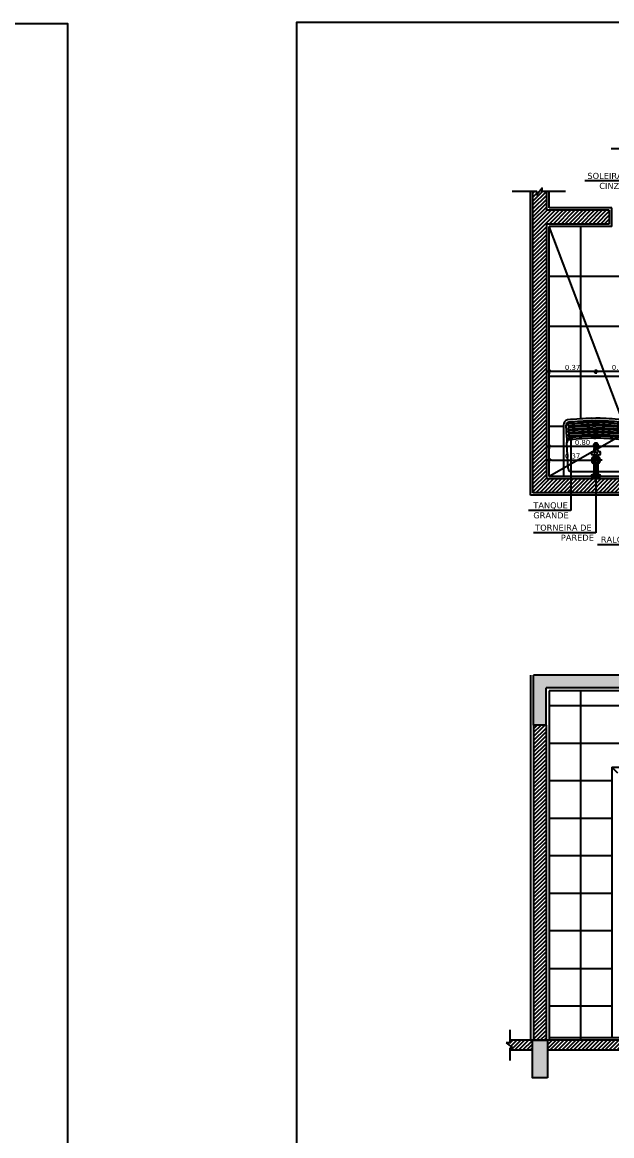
# Model space of a CAD drawing. Extents: x -36 to 357, y 137 to 237.
# Drawn here: x 29.06 to 33.78, y 175.57 to 184.48 of the extents above; entities that cross this region are included whole.
import ezdxf

# ---------------------------------------------------------------- set-up
doc = ezdxf.new("R2010")
doc.units = 0
doc.header["$LTSCALE"] = 0.01
doc.linetypes.add('C5', pattern=[60, 50, -5, 0, -5])
doc.linetypes.add('TRACEJADO_P', pattern=[0.1875, 0.125, -0.0625])
doc.layers.get('0').update_dxf_attribs({"linetype": 'CONTINUOUS'})
doc.layers.get('DEFPOINTS').update_dxf_attribs({"linetype": 'CONTINUOUS'})
for name, color, linetype in [('01', 1, 'CONTINUOUS'), ('02', 1, 'CONTINUOUS'), ('252', 252, 'CONTINUOUS'), ('A-ALV', 6, 'CONTINUOUS'), ('A-PAREDE', 5, 'CONTINUOUS'), ('A-PISOS-IDEN', 9, 'CONTINUOUS'), ('A-SIMBO', 2, 'CONTINUOUS'), ('AR-ALV', 5, 'CONTINUOUS'), ('ARQ-ALV-CORTE', 3, 'CONTINUOUS'), ('ARQ-CTA-1_025', 1, 'CONTINUOUS'), ('ARQ-HTC', 9, 'CONTINUOUS'), ('ARQ-SMB-1_025', 1, 'CONTINUOUS'), ('ARQ-TXT-1_025', 2, 'CONTINUOUS'), ('Layout', 1, 'CONTINUOUS')]:
    doc.layers.add(name, color=color, linetype=linetype)
doc.styles.add('ESC-50-A20', font='arial.ttf', dxfattribs={"height": 0.1})
doc.styles.add('FNDE Texto Cota 0025', font='verdana.ttf', dxfattribs={"height": 0.04})
doc.dimstyles.new('FNDE 1-0025', dxfattribs={"dimscale": 5, "dimtxt": 0.04, "dimasz": 0.0035, "dimexe": 0.15, "dimexo": 0.15, "dimgap": 0.0025, "dimtad": 1, "dimzin": 1, "dimdsep": 46, "dimtxsty": 'FNDE Texto Cota 0025', "dimblk": 'tic', "dimcen": 0.015, "dimdle": 0.15, "dimse1": 1, "dimse2": 1, "dimclrd": 251, "dimclre": 251, "dimclrt": 256, "dimaunit": 1, "dimadec": 3, "dimazin": 0, "dimtfac": 1, "dimtix": 1, "dimtmove": 2, "dimatfit": 3, "dimfxl": 0.15, "dimtvp": 1, "dimtolj": 1, "dimtzin": 0, "dimarcsym": 0})
pattern_1 = [(50, (-0.01881, 0.59935), (0.18218467, -0.01593909), [0.01905, -0.20955]), (355, (-0.01881, 0.59935), (-0.03524342, 0.19105685), [0.01524, -0.16764058]), (100.45144, (-0.00363, 0.59802), (0.14694125, 0.17511775), [0.01619, -0.17809024]), (46.1842, (-0.01881, 0.65015), (0.27107904, -0.04204233), [0.028575, -0.314325]), (96.63556, (0.00378, 0.64664), (0.23740413, 0.24742612), [0.02428502, -0.2671356]), (351.18415, (-0.0188, 0.65015), (0.23740413, 0.24742612), [0.02285997, -0.25145973]), (21, (0.00659, 0.63745), (0.15161439, -0.1022652), [0.01905, -0.20955]), (326, (0.00659, 0.63745), (0.06180203, 0.18418797), [0.01524, -0.16764]), (71.45144, (0.01922, 0.62892), (0.21341642, 0.08192277), [0.01619, -0.17808994]), (37.5, (-0.018814, 0.599346), (0.003088603, 0.08455504), [0, -0.165608, 0, -0.17018, 0, -0.168275]), (7.5, (-0.01881, 0.59935), (0.066819663, 0.100180575), [0, -0.097028, 0, -0.161798, 0, -0.064135]), (327.5, (-0.075456, 0.599346), (0.135590595, -0.005728744), [0, -0.0635, 0, -0.19812, 0, -0.26289]), (317.5, (-0.10086, 0.59935), (0.14812918, 0.02542649), [0, -0.08255, 0, -0.131572, 0, -0.18669])]
pattern_2 = [(45, (-0.018814, 0.599346), (-0.0157154482, 0.0157154482), [])]

# ---------------------------------------------------------------- blocks, each defined once
blk = doc.blocks.new('C05-018P')
for p, q in [((0.0049, -0.2577), (0.0049, 0.2623)), ((0.4167, 0.2623), (0.0049, 0.2623)), ((0.0416, -0.1911), (0.0416, 0.1956)), ((0.0702, 0.2256), (0.276, 0.2345)), ((0.3172, 0.2362), (0.2733, 0.2344)), ((0.2998, 0.2086), (0.2993, 0.214)), ((0.3172, 0.2363), (0.4153, 0.2406)), ((0.3123, 0.0181), (0.3123, 0.0023)), ((0.3123, -0.0135), (0.3123, 0.0023)), ((0.3288, 0.0199), (0.3288, 0.0023)), ((0.3288, -0.0153), (0.3288, 0.0023)), ((0.3401, 0.0211), (0.3401, 0.0023)), ((0.3401, -0.0166), (0.3401, 0.0023)), ((0.3565, 0.0229), (0.3565, 0.0023)), ((0.3565, -0.0184), (0.3565, 0.0023)), ((0.3664, 0.024), (0.3664, 0.0023)), ((0.3664, -0.0195), (0.3664, 0.0023)), ((0.3828, 0.0259), (0.3828, 0.0023)), ((0.3828, -0.0213), (0.3828, 0.0023)), ((0.3928, 0.027), (0.3928, 0.0023)), ((0.3928, -0.0224), (0.3928, 0.0023)), ((0.4094, 0.0288), (0.4094, 0.0023)), ((0.4094, -0.0243), (0.4094, 0.0023)), ((0.4198, 0.03), (0.4198, 0.0023)), ((0.4198, -0.0254), (0.4198, 0.0023)), ((0.4363, 0.0318), (0.4363, 0.0023)), ((0.4363, -0.0272), (0.4363, 0.0023)), ((0.4511, 0.0334), (0.4511, 0.0021)), ((0.4511, -0.0289), (0.4511, 0.0024)), ((0.4712, 0.0356), (0.4712, 0.0021)), ((0.4712, -0.0311), (0.4712, 0.0024)), ((0.4167, -0.2577), (0.0049, -0.2577)), ((0.0702, -0.221), (0.276, -0.23)), ((0.3172, -0.2317), (0.2733, -0.2298)), ((0.2998, -0.2041), (0.2993, -0.2095)), ((0.3172, -0.2318), (0.4153, -0.236))]:
    blk.add_line(p, q)
at = {"linetype": 'C5'}
for p, q in [((0.0862, 0.0023), (0.1844, 0.0023)), ((0.1353, 0.0514), (0.1353, 0.0023)), ((0.1353, -0.0468), (0.1353, 0.0023))]:
    blk.add_line(p, q, dxfattribs=at)
for centre, radius, start, end in [((0.0715, 0.1956), 0.03, 92.49154, 180), ((0.277, 0.212), 0.0225, 5.00466, 92.49154), ((0.3079, 0.2114), 0.00851, 350.36065, 172.12549), ((-5.7929, -0.2869), 6.1128, 2.85912, 4.6495), ((-5.7928, -0.2869), 6.1293, 2.86854, 4.6495), ((0.3356, 0.2139), 0.00857, 348.764, 200.53499), ((-5.7928, -0.2869), 6.1406, 2.87491, 4.6495), ((-5.7928, -0.2869), 6.1571, 2.88414, 4.6495), ((0.362, 0.216), 0.00855, 349.11991, 200.17908), ((-5.7928, -0.2869), 6.1671, 2.8897, 4.6495), ((-5.7928, -0.2869), 6.1836, 2.89885, 4.6495), ((0.3886, 0.2172), 0.00847, 355.74579, 193.55321), ((-5.7928, -0.2869), 6.1936, 2.90437, 4.6495), ((-5.7928, -0.2869), 6.2103, 2.91357, 4.6495), ((0.4156, 0.2185), 0.00825, 1.57269, 187.72631), ((-5.7928, -0.2869), 6.2207, 2.91929, 4.6495), ((0.4163, 0.2181), 0.0225, 4.6495, 92.49154), ((0.4163, 0.2193), 0.043, 12.59157, 90.54671), ((-5.7928, -0.2869), 6.2372, 2.92828, 4.6495), ((-5.7928, -0.2869), 6.2521, 2.93636, 4.6495), ((-5.7928, -0.2869), 6.2723, 2.94724, 4.71421), ((0.1353, 0.0023), 0.0341, 0, 180), ((0.1353, 0.0023), 0.0341, 0, 180), ((0.1353, 0.0023), 0.0341, 180, 0), ((0.1353, 0.0023), 0.0341, 180, 0), ((0.1353, 0.0023), 0.0219, 0, 180), ((0.1353, 0.0023), 0.0219, 0, 180), ((0.1353, 0.0023), 0.0219, 180, 0), ((0.1353, 0.0023), 0.0219, 180, 0), ((-5.7929, 0.2914), 6.1128, 355.3505, 357.14088), ((-5.7928, 0.2914), 6.1293, 355.3505, 357.13146), ((-5.7928, 0.2914), 6.1406, 355.3505, 357.12509), ((-5.7928, 0.2914), 6.1571, 355.3505, 357.11586), ((-5.7928, 0.2914), 6.1671, 355.3505, 357.1103), ((-5.7928, 0.2914), 6.1836, 355.3505, 357.10115), ((-5.7928, 0.2914), 6.1936, 355.3505, 357.09563), ((-5.7928, 0.2914), 6.2103, 355.3505, 357.08643), ((-5.7928, 0.2914), 6.2207, 355.3505, 357.08071), ((-5.7928, 0.2914), 6.2372, 355.3505, 357.07172), ((-5.7928, 0.2914), 6.2521, 355.3505, 357.06364), ((-5.7928, 0.2914), 6.2723, 355.28579, 357.05276), ((0.0715, -0.1911), 0.03, 180, 267.50846), ((0.277, -0.2075), 0.0225, 267.50846, 354.99534), ((0.3079, -0.2069), 0.00851, 187.87451, 9.63935), ((0.3356, -0.2094), 0.00857, 159.46501, 11.236), ((0.362, -0.2115), 0.00855, 159.82092, 10.88008), ((0.3886, -0.2126), 0.00847, 166.44679, 4.25421), ((0.4156, -0.214), 0.00825, 172.27369, 358.42731), ((0.4163, -0.2136), 0.0225, 267.50846, 355.3505), ((0.4163, -0.2147), 0.043, 269.45329, 347.40843)]:
    blk.add_arc(centre, radius, start, end)
blk = doc.blocks.new('tic')
at = {"color": 251}
for p, q in [((-1, 0), (1, 0)), ((0, -1), (0, 1))]:
    blk.add_line(p, q, dxfattribs=at)
blk.add_line((-0.6, -0.6), (0.6, 0.6))
blk = doc.blocks.new('*D395')
at = {"layer": 'ARQ-CTA-1_025', "color": 251, "lineweight": -2, "transparency": 16777216}
blk.add_line((34.0102, 181.6812), (33.6687, 181.6812), dxfattribs=at)
at = {"layer": 'DEFPOINTS', "color": 0, "transparency": 16777216}
for p in [(33.6512, 181.6812), (34.0277, 181.5705), (33.6512, 181.1128)]:
    blk.add_point(p, dxfattribs=at)
at = {"layer": 'ARQ-CTA-1_025', "color": 251, "lineweight": -2, "transparency": 16777216, "xscale": 0.0175, "yscale": 0.0175, "zscale": 0.0175, "rotation": 180}
blk.add_blockref('tic', (33.6512, 181.6812), dxfattribs=at)
at = {"layer": 'ARQ-CTA-1_025', "color": 251, "lineweight": -2, "transparency": 16777216, "xscale": 0.0175, "yscale": 0.0175, "zscale": 0.0175}
blk.add_blockref('tic', (34.0277, 181.6812), dxfattribs=at)
at = {"layer": 'ARQ-CTA-1_025', "transparency": 16777216, "insert": (33.8394, 181.7146), "char_height": 0.04, "attachment_point": 5, "style": 'FNDE Texto Cota 0025'}
blk.add_mtext('\\A1;0.38', dxfattribs=at)
blk = doc.blocks.new('*D396')
at = {"layer": 'ARQ-CTA-1_025', "color": 251, "lineweight": -2, "transparency": 16777216}
blk.add_line((33.6337, 181.6812), (33.2952, 181.6812), dxfattribs=at)
at = {"layer": 'DEFPOINTS', "color": 0, "transparency": 16777216}
for p in [(33.2777, 181.6812), (33.6512, 181.1128), (33.2777, 180.9705)]:
    blk.add_point(p, dxfattribs=at)
at = {"layer": 'ARQ-CTA-1_025', "color": 251, "lineweight": -2, "transparency": 16777216, "xscale": 0.0175, "yscale": 0.0175, "zscale": 0.0175, "rotation": 180}
blk.add_blockref('tic', (33.2777, 181.6812), dxfattribs=at)
at = {"layer": 'ARQ-CTA-1_025', "color": 251, "lineweight": -2, "transparency": 16777216, "xscale": 0.0175, "yscale": 0.0175, "zscale": 0.0175}
blk.add_blockref('tic', (33.6512, 181.6812), dxfattribs=at)
at = {"layer": 'ARQ-CTA-1_025', "transparency": 16777216, "insert": (33.4644, 181.7145), "char_height": 0.04, "attachment_point": 5, "style": 'FNDE Texto Cota 0025'}
blk.add_mtext('\\A1;0.37', dxfattribs=at)
blk = doc.blocks.new('*D402')
at = {"layer": 'ARQ-CTA-1_025', "color": 251, "lineweight": -2, "transparency": 16777216}
blk.add_line((34.0602, 181.081), (33.2952, 181.081), dxfattribs=at)
at = {"layer": 'DEFPOINTS', "color": 0, "transparency": 16777216}
for p in [(33.2777, 181.081), (33.2777, 180.7578), (34.0777, 180.7578)]:
    blk.add_point(p, dxfattribs=at)
at = {"layer": 'ARQ-CTA-1_025', "color": 251, "lineweight": -2, "transparency": 16777216, "xscale": 0.0175, "yscale": 0.0175, "zscale": 0.0175, "rotation": 180}
blk.add_blockref('tic', (33.2777, 181.081), dxfattribs=at)
at = {"layer": 'ARQ-CTA-1_025', "color": 251, "lineweight": -2, "transparency": 16777216, "xscale": 0.0175, "yscale": 0.0175, "zscale": 0.0175}
blk.add_blockref('tic', (34.0777, 181.081), dxfattribs=at)
at = {"layer": 'ARQ-CTA-1_025', "transparency": 16777216, "insert": (33.5439, 181.1144), "char_height": 0.04, "attachment_point": 5, "style": 'FNDE Texto Cota 0025'}
blk.add_mtext('\\A1;0.80', dxfattribs=at)
blk = doc.blocks.new('*D436')
at = {"layer": 'ARQ-CTA-1_025', "color": 251, "lineweight": -2, "transparency": 16777216}
blk.add_line((33.2952, 180.9726), (33.6337, 180.9726), dxfattribs=at)
at = {"layer": 'DEFPOINTS', "color": 0, "transparency": 16777216}
for p in [(33.6512, 180.9864), (33.6512, 180.9726), (33.2777, 180.856)]:
    blk.add_point(p, dxfattribs=at)
at = {"layer": 'ARQ-CTA-1_025', "color": 251, "lineweight": -2, "transparency": 16777216, "xscale": 0.0175, "yscale": 0.0175, "zscale": 0.0175, "rotation": 180}
blk.add_blockref('tic', (33.2777, 180.9726), dxfattribs=at)
at = {"layer": 'ARQ-CTA-1_025', "color": 251, "lineweight": -2, "transparency": 16777216, "xscale": 0.0175, "yscale": 0.0175, "zscale": 0.0175}
blk.add_blockref('tic', (33.6512, 180.9726), dxfattribs=at)
at = {"layer": 'ARQ-CTA-1_025', "transparency": 16777216, "insert": (33.4644, 181.0059), "char_height": 0.04, "attachment_point": 5, "style": 'FNDE Texto Cota 0025'}
blk.add_mtext('\\A1;0.37', dxfattribs=at)

msp = doc.modelspace()

# ---------------------------------------------------------------- hatches: boundary and pattern name
at = {"layer": '01'}
h = msp.add_hatch(dxfattribs=at)
h.set_pattern_fill('ANSI31', color=253, scale=0.007)
h.set_pattern_definition([(45, (-0.018814, 0.300041), (-0.0157154482, 0.0157154482), [])])
h.paths.add_polyline_path([(33.1477, 180.7122), (34.2077, 180.7122), (34.2077, 180.8222), (33.2577, 180.8222), (33.2577, 182.8622), (33.7577, 182.8622), (33.7577, 182.9722), (33.2577, 182.9722), (33.2577, 183.1225), (33.2205, 183.1225), (33.2205, 183.1501), (33.1795, 183.0949), (33.1795, 183.1225), (33.1477, 183.1225)])
h.paths.add_polyline_path([(35.0077, 182.8622), (35.0077, 182.9722), (34.9077, 182.9722), (34.9077, 183.1225), (34.8756, 183.1225), (34.8756, 183.1501), (34.8346, 183.0949), (34.8346, 183.1225), (34.7977, 183.1225), (34.7977, 182.9722), (34.6977, 182.9722), (34.6977, 182.8622)])
h.paths.add_polyline_path([(36.8077, 182.8622), (36.8077, 182.9722), (36.2577, 182.9722), (36.2577, 183.1225), (36.2177, 183.1225), (36.2177, 183.1501), (36.1767, 183.0949), (36.1767, 183.1225), (36.1477, 183.1225), (36.1477, 182.9722), (35.7477, 182.9722), (35.7477, 182.8622)])
h.paths.add_polyline_path([(38.3477, 182.8622), (38.3477, 182.7622), (38.4577, 182.7622), (38.4577, 183.1225), (38.4216, 183.1225), (38.4216, 183.1501), (38.3806, 183.0949), (38.3806, 183.1225), (38.3477, 183.1225), (38.3477, 182.9722), (37.7477, 182.9722), (37.7477, 182.8622)])
h.paths.add_polyline_path([(38.3477, 180.8222), (38.2477, 180.8222), (38.2477, 180.7122), (38.5634, 180.7122), (38.5634, 180.741), (38.591, 180.741), (38.5359, 180.782), (38.5634, 180.782), (38.5634, 180.8222), (38.4577, 180.8222), (38.4577, 181.8222), (38.3477, 181.8222)])
h.paths.add_polyline_path([(37.0077, 180.7122), (37.0077, 180.8222), (36.6477, 180.8222), (36.6477, 180.7122)])
h.paths.add_polyline_path([(35.7077, 180.7122), (35.7077, 180.8222), (35.4481, 180.8222), (35.4481, 180.7122)])
h = msp.add_hatch(dxfattribs=at)
h.set_pattern_fill('ANSI31', color=253, scale=0.007)
h.set_pattern_definition(pattern_2)
h.paths.add_polyline_path([(38.3527, 176.3322), (38.4527, 176.3322), (38.4527, 178.8522), (38.3527, 178.8522)])
h.paths.add_polyline_path([(33.2527, 178.8522), (33.1527, 178.8522), (33.1527, 176.3322), (33.2527, 176.3322)])
h = msp.add_hatch(dxfattribs=at)
h.set_pattern_fill('ANSI31', color=253, scale=0.007)
h.set_pattern_definition(pattern_2)
h.paths.add_polyline_path([(33.1427, 176.3322), (32.9612, 176.3322), (32.9612, 176.3106), (32.9888, 176.2696), (32.9612, 176.2696), (32.9612, 176.2522), (33.1427, 176.2522)])
h = msp.add_hatch(dxfattribs=at)
h.set_pattern_fill('ANSI31', color=253, scale=0.007)
h.set_pattern_definition(pattern_2)
h.paths.add_polyline_path([(38.3427, 176.3322), (33.2627, 176.3322), (33.2627, 176.2522), (38.3427, 176.2522)])
at = {"layer": 'ARQ-HTC'}
h = msp.add_hatch(dxfattribs=at)
h.set_pattern_fill('AR-CONC', color=251, scale=0.001)
h.set_pattern_definition(pattern_1)
h.paths.add_polyline_path([(33.1527, 179.2522), (33.1527, 178.8522), (33.2527, 178.8522), (33.2527, 179.1522), (38.3527, 179.1522), (38.3527, 178.8522), (38.4527, 178.8522), (38.4527, 179.1522), (38.6792, 179.1522), (38.6792, 179.1801), (38.7068, 179.1801), (38.6516, 179.2211), (38.6792, 179.2211), (38.6792, 179.2522)])
h = msp.add_hatch(dxfattribs=at)
h.set_pattern_fill('AR-CONC', color=251, scale=0.001)
h.set_pattern_definition(pattern_1)
h.paths.add_polyline_path([(38.3427, 176.3322), (38.3427, 176.0322), (38.4627, 176.0322), (38.4627, 176.3322)])
h.paths.add_polyline_path([(33.2627, 176.0322), (33.2627, 176.3322), (33.1427, 176.3322), (33.1427, 176.0322)])

# ---------------------------------------------------------------- linework, layer by layer
for points in [[(1.1606, 184.4656), (29.4247, 184.4656), (29.4247, 167.9372), (1.1606, 167.9372)], [(41.9615, 167.9163), (31.2577, 167.9163), (31.2577, 184.4761), (41.9615, 184.4761)]]:
    msp.add_lwpolyline(points, close=True)
at = {"layer": '01', "color": 253}
for p, q in [((33.1477, 180.7122), (33.1477, 183.1225)), ((33.2577, 182.9722), (33.2577, 183.1225)), ((33.7577, 182.9722), (33.2577, 182.9722)), ((33.7577, 182.9722), (33.7577, 182.8622)), ((33.2577, 180.8222), (33.2577, 182.8622)), ((33.7577, 182.8622), (33.2577, 182.8622)), ((34.2077, 180.8222), (33.2577, 180.8222)), ((34.2077, 180.7122), (33.1477, 180.7122))]:
    msp.add_line(p, q, dxfattribs=at)
at = {"layer": '01'}
for p, q in [((33.1277, 179.2522), (33.1277, 176.3322)), ((33.2777, 179.1272), (33.2777, 176.3322)), ((38.3277, 179.1272), (33.2777, 179.1272))]:
    msp.add_line(p, q, dxfattribs=at)
at = {"layer": '01', "color": 1}
for q in [(33.7777, 176.3522), (33.8226, 178.4721), (34.6777, 178.5171)]:
    msp.add_line((33.7777, 178.5171), q, dxfattribs=at)
at = {"layer": '02'}
for p, q in [((33.6343, 181.0989), (33.6342, 181.0987)), ((33.6342, 181.0987), (33.6342, 181.0987)), ((33.6512, 181.1025), (33.6512, 181.0966)), ((33.6512, 181.066), (33.6512, 181.0966)), ((33.6149, 181.038), (33.6149, 181.038)), ((33.6149, 181.0191), (33.6149, 181.0191)), ((33.6163, 181.0391), (33.6163, 181.0391)), ((33.6315, 181.0885), (33.6315, 181.0849)), ((33.6335, 181.0098), (33.6335, 180.8579)), ((33.638, 181.0851), (33.638, 181.085)), ((33.638, 181.085), (33.638, 181.085)), ((33.6406, 181.0635), (33.6406, 181.0635)), ((33.6418, 181.0648), (33.6418, 181.0648)), ((33.6644, 181.085), (33.6643, 181.0851)), ((33.6644, 181.085), (33.6644, 181.085)), ((33.6689, 180.8579), (33.6689, 181.0098)), ((33.6708, 181.0849), (33.6708, 181.0885)), ((33.6406, 180.9936), (33.6406, 180.9936)), ((33.6418, 180.9923), (33.6418, 180.9923)), ((33.6887, 180.8498), (33.6137, 180.8498)), ((33.6137, 180.8498), (33.6137, 180.8422)), ((33.6137, 180.8422), (33.6887, 180.8422)), ((33.6304, 180.8579), (33.6151, 180.8519)), ((33.6151, 180.8519), (33.6873, 180.8519)), ((33.6304, 180.8579), (33.672, 180.8579)), ((33.6873, 180.8519), (33.672, 180.8579)), ((33.6887, 180.8422), (33.6887, 180.8498))]:
    msp.add_line(p, q, dxfattribs=at)
for points in [[(33.6512, 181.107, 0), (33.6478, 181.1067, 0), (33.6445, 181.1059, 0), (33.6414, 181.1045, 0), (33.6386, 181.1027, 0), (33.6361, 181.1004, 0), (33.6342, 181.0977, 0), (33.6327, 181.0948, 0), (33.6318, 181.0917, 0), (33.6315, 181.0885, 0)], [(33.6512, 181.1034, 0), (33.6478, 181.1031, 0), (33.6445, 181.1023, 0), (33.6414, 181.1009, 0), (33.6386, 181.0991, 0), (33.6361, 181.0968, 0), (33.6342, 181.0941, 0), (33.6327, 181.0912, 0), (33.6318, 181.0881, 0), (33.6315, 181.0849, 0)], [(33.6335, 181.0849, 0), (33.6335, 181.0861, 0), (33.6336, 181.0873, 0), (33.6337, 181.0884, 0), (33.634, 181.0896, 0), (33.6344, 181.091, 0), (33.6349, 181.0923, 0), (33.6356, 181.0936, 0), (33.6364, 181.0948, 0), (33.6372, 181.0959, 0), (33.6381, 181.097, 0), (33.6392, 181.098, 0), (33.6403, 181.0989, 0), (33.6415, 181.0997, 0), (33.6427, 181.1005, 0), (33.6441, 181.1011, 0), (33.6454, 181.1016, 0), (33.6468, 181.102, 0), (33.6482, 181.1023, 0), (33.6497, 181.1025, 0), (33.6512, 181.1025, 0)], [(33.6337, 181.0968, 0), (33.6342, 181.0986, 0)], [(33.6512, 181.1099, 0), (33.6481, 181.1097, 0), (33.645, 181.1089, 0), (33.6422, 181.1077, 0), (33.6396, 181.106, 0), (33.6374, 181.1039, 0), (33.6356, 181.1015, 0), (33.6343, 181.0988, 0), (33.6342, 181.0986, 0)], [(33.6682, 181.0987, 0), (33.6681, 181.0988, 0), (33.6677, 181.0999, 0), (33.6671, 181.1009, 0), (33.6665, 181.1019, 0), (33.6659, 181.1028, 0), (33.6651, 181.1037, 0), (33.6644, 181.1046, 0), (33.6635, 181.1054, 0), (33.6626, 181.1062, 0), (33.6616, 181.1069, 0), (33.6606, 181.1075, 0), (33.6596, 181.108, 0), (33.6585, 181.1085, 0), (33.6574, 181.109, 0), (33.6562, 181.1093, 0), (33.655, 181.1096, 0), (33.6538, 181.1098, 0), (33.6526, 181.1099, 0), (33.6514, 181.11, 0), (33.6502, 181.11, 0), (33.649, 181.1099, 0), (33.6478, 181.1097, 0), (33.6466, 181.1094, 0), (33.6455, 181.1091, 0), (33.6443, 181.1087, 0), (33.6432, 181.1082, 0), (33.6422, 181.1077, 0), (33.6411, 181.1071, 0), (33.6402, 181.1064, 0), (33.6392, 181.1057, 0), (33.6384, 181.1049, 0), (33.6375, 181.1041, 0), (33.6368, 181.1032, 0), (33.6361, 181.1023, 0), (33.6355, 181.1013, 0), (33.6349, 181.1003, 0), (33.6344, 181.0992, 0), (33.6343, 181.0989, 0)], [(33.6512, 181.0966, 0), (33.6512, 181.0966, 0), (33.6501, 181.0966, 0), (33.6491, 181.0965, 0), (33.648, 181.0963, 0), (33.6469, 181.096, 0), (33.6459, 181.0956, 0), (33.645, 181.0951, 0), (33.644, 181.0946, 0), (33.6431, 181.094, 0), (33.6423, 181.0933, 0), (33.6415, 181.0926, 0), (33.6408, 181.0918, 0), (33.6401, 181.0909, 0), (33.6396, 181.09, 0), (33.6391, 181.0891, 0), (33.6387, 181.0881, 0), (33.6384, 181.087, 0), (33.6382, 181.0862, 0), (33.6381, 181.0853, 0), (33.638, 181.0851, 0)], [(33.6682, 181.0986, 0), (33.6669, 181.1013, 0), (33.6651, 181.1038, 0), (33.6629, 181.1059, 0), (33.6604, 181.1076, 0), (33.6575, 181.1089, 0), (33.6545, 181.1097, 0), (33.6514, 181.1099, 0), (33.6512, 181.1099, 0)], [(33.6708, 181.0885, 0), (33.6705, 181.0917, 0), (33.6697, 181.0948, 0), (33.6682, 181.0977, 0), (33.6662, 181.1004, 0), (33.6638, 181.1027, 0), (33.661, 181.1045, 0), (33.6579, 181.1059, 0), (33.6546, 181.1067, 0), (33.6512, 181.107, 0)], [(33.6708, 181.0849, 0), (33.6705, 181.0881, 0), (33.6697, 181.0912, 0), (33.6682, 181.0941, 0), (33.6662, 181.0968, 0), (33.6638, 181.0991, 0), (33.661, 181.1009, 0), (33.6579, 181.1023, 0), (33.6546, 181.1031, 0), (33.6512, 181.1034, 0)], [(33.6512, 181.1025, 0), (33.6526, 181.1025, 0), (33.6541, 181.1023, 0), (33.6555, 181.102, 0), (33.657, 181.1016, 0), (33.6583, 181.1011, 0), (33.6596, 181.1005, 0), (33.6609, 181.0998, 0), (33.6621, 181.0989, 0), (33.6632, 181.098, 0), (33.6642, 181.0971, 0), (33.6652, 181.096, 0), (33.666, 181.0948, 0), (33.6668, 181.0936, 0), (33.6674, 181.0923, 0), (33.668, 181.091, 0), (33.6684, 181.0896, 0), (33.6686, 181.0885, 0), (33.6688, 181.0873, 0), (33.6689, 181.0861, 0), (33.6689, 181.0849, 0)], [(33.6643, 181.0851, 0), (33.6643, 181.0853, 0), (33.6642, 181.0862, 0), (33.664, 181.087, 0), (33.6637, 181.0881, 0), (33.6633, 181.089, 0), (33.6628, 181.09, 0), (33.6622, 181.0909, 0), (33.6616, 181.0918, 0), (33.6609, 181.0926, 0), (33.6601, 181.0933, 0), (33.6593, 181.094, 0), (33.6584, 181.0946, 0), (33.6575, 181.0951, 0), (33.6565, 181.0956, 0), (33.6555, 181.096, 0), (33.6544, 181.0962, 0), (33.6534, 181.0965, 0), (33.6523, 181.0966, 0), (33.6512, 181.0966, 0)], [(33.6687, 181.0968, 0), (33.6682, 181.0986, 0)], [(33.616, 181.0377, 0), (33.6158, 181.0378, 0), (33.6156, 181.0378, 0), (33.6154, 181.0379, 0), (33.6152, 181.0379, 0), (33.6151, 181.0379, 0), (33.615, 181.038, 0), (33.6149, 181.038, 0), (33.6149, 181.038, 0)], [(33.616, 181.0194, 0), (33.6158, 181.0193, 0), (33.6156, 181.0193, 0), (33.6154, 181.0192, 0), (33.6152, 181.0192, 0), (33.6151, 181.0192, 0), (33.615, 181.0191, 0), (33.6149, 181.0191, 0), (33.6149, 181.0191, 0)], [(33.6161, 181.0378, 0), (33.6161, 181.0381, 0), (33.6161, 181.0383, 0), (33.6161, 181.0385, 0), (33.6161, 181.0387, 0), (33.6161, 181.0388, 0), (33.6162, 181.039, 0), (33.6162, 181.039, 0), (33.6162, 181.0391, 0), (33.6163, 181.0391, 0)], [(33.6161, 181.0193, 0), (33.6184, 181.019, 0), (33.6206, 181.0186, 0), (33.6228, 181.018, 0), (33.625, 181.0171, 0), (33.625, 181.0171, 0), (33.6271, 181.0161, 0), (33.6291, 181.015, 0), (33.631, 181.0136, 0), (33.6328, 181.0121, 0), (33.6344, 181.0105, 0), (33.6359, 181.0088, 0), (33.6373, 181.007, 0), (33.6385, 181.005, 0), (33.6395, 181.003, 0), (33.6403, 181.0009, 0), (33.641, 180.9988, 0), (33.6415, 180.9966, 0), (33.6418, 180.995, 0), (33.6419, 180.9935, 0)], [(33.6163, 181.018, 0), (33.6162, 181.018, 0), (33.6162, 181.0181, 0), (33.6162, 181.0182, 0), (33.6161, 181.0183, 0), (33.6161, 181.0185, 0), (33.6161, 181.0187, 0), (33.6161, 181.0189, 0), (33.6161, 181.0191, 0), (33.6161, 181.0193, 0)], [(33.6315, 181.0849, 0), (33.6318, 181.0817, 0), (33.6327, 181.0786, 0), (33.6342, 181.0757, 0), (33.6361, 181.073, 0), (33.6365, 181.0726, 0)], [(33.6335, 181.0849, 0), (33.6338, 181.0849, 0), (33.6341, 181.0849, 0), (33.6344, 181.0849, 0), (33.6347, 181.0849, 0), (33.635, 181.0849, 0), (33.6353, 181.0848, 0), (33.6355, 181.0848, 0), (33.6358, 181.0848, 0), (33.636, 181.0847, 0), (33.6363, 181.0847, 0), (33.6365, 181.0846, 0), (33.6367, 181.0845, 0), (33.6369, 181.0845, 0), (33.6371, 181.0844, 0), (33.6373, 181.0843, 0), (33.6374, 181.0842, 0), (33.6376, 181.0842, 0), (33.6377, 181.0841, 0), (33.6378, 181.084, 0), (33.6379, 181.0839, 0), (33.6379, 181.0838, 0)], [(33.6369, 181.0754, 0), (33.6366, 181.0758, 0), (33.6358, 181.0769, 0), (33.6352, 181.0781, 0), (33.6346, 181.0794, 0), (33.6342, 181.0807, 0), (33.6338, 181.0821, 0), (33.6336, 181.0835, 0), (33.6335, 181.0849, 0)], [(33.638, 181.085, 0), (33.638, 181.0849, 0), (33.638, 181.0846, 0), (33.638, 181.0843, 0), (33.6379, 181.0841, 0), (33.6379, 181.0839, 0), (33.6379, 181.0837, 0), (33.6379, 181.0834, 0), (33.6378, 181.0828, 0), (33.6377, 181.082, 0), (33.6376, 181.081, 0), (33.6374, 181.0798, 0), (33.6372, 181.0784, 0), (33.637, 181.0761, 0), (33.6367, 181.0737, 0), (33.6364, 181.0712, 0), (33.6361, 181.0686, 0), (33.6358, 181.066, 0), (33.6356, 181.0639, 0), (33.6353, 181.0618, 0), (33.6351, 181.0595, 0), (33.6349, 181.0573, 0), (33.6348, 181.0551, 0), (33.6346, 181.0529, 0), (33.6345, 181.0515, 0), (33.6344, 181.05, 0), (33.6343, 181.0483, 0), (33.6342, 181.0481, 0)], [(33.6419, 181.0636, 0), (33.6417, 181.0636, 0), (33.6415, 181.0636, 0), (33.6413, 181.0636, 0), (33.6411, 181.0636, 0), (33.6409, 181.0636, 0), (33.6408, 181.0636, 0), (33.6407, 181.0635, 0), (33.6407, 181.0635, 0), (33.6406, 181.0635, 0)], [(33.642, 181.0638, 0), (33.642, 181.064, 0), (33.6419, 181.0642, 0), (33.6419, 181.0644, 0), (33.6418, 181.0645, 0), (33.6418, 181.0647, 0), (33.6418, 181.0647, 0), (33.6418, 181.0648, 0), (33.6418, 181.0648, 0)], [(33.6603, 181.0638, 0), (33.6604, 181.064, 0), (33.6604, 181.0642, 0), (33.6605, 181.0644, 0), (33.6605, 181.0645, 0), (33.6606, 181.0647, 0), (33.6606, 181.0647, 0), (33.6606, 181.0648, 0), (33.6606, 181.0648, 0)], [(33.6862, 181.0378, 0), (33.6847, 181.038, 0), (33.6832, 181.0382, 0), (33.6811, 181.0387, 0), (33.6789, 181.0394, 0), (33.6768, 181.0402, 0), (33.6748, 181.0412, 0), (33.6728, 181.0424, 0), (33.671, 181.0438, 0), (33.6692, 181.0453, 0), (33.6676, 181.0469, 0), (33.6661, 181.0487, 0), (33.6648, 181.0506, 0), (33.6636, 181.0526, 0), (33.6626, 181.0547, 0), (33.6618, 181.0569, 0), (33.6612, 181.0591, 0), (33.6607, 181.0613, 0), (33.6604, 181.0636, 0)], [(33.6604, 181.0636, 0), (33.6607, 181.0636, 0), (33.6609, 181.0636, 0), (33.6611, 181.0636, 0), (33.6613, 181.0636, 0), (33.6615, 181.0636, 0), (33.6616, 181.0636, 0), (33.6617, 181.0635, 0), (33.6617, 181.0635, 0), (33.6617, 181.0635, 0)], [(33.6604, 180.9935, 0), (33.6607, 180.9958, 0), (33.6612, 180.998, 0), (33.6618, 181.0002, 0), (33.6626, 181.0024, 0), (33.6626, 181.0024, 0), (33.6636, 181.0045, 0), (33.6648, 181.0065, 0), (33.6661, 181.0084, 0), (33.6676, 181.0102, 0), (33.6692, 181.0118, 0), (33.671, 181.0133, 0), (33.6728, 181.0147, 0), (33.6748, 181.0159, 0), (33.6768, 181.0169, 0), (33.6789, 181.0177, 0), (33.6811, 181.0184, 0), (33.6832, 181.0189, 0), (33.6847, 181.0191, 0), (33.6862, 181.0193, 0)], [(33.6681, 181.0481, 0), (33.668, 181.0497, 0), (33.6679, 181.0511, 0), (33.6678, 181.0525, 0), (33.6677, 181.0541, 0), (33.6676, 181.0557, 0), (33.6674, 181.0573, 0), (33.6672, 181.0596, 0), (33.667, 181.0618, 0), (33.6668, 181.0639, 0), (33.6666, 181.066, 0), (33.6663, 181.0686, 0), (33.666, 181.0712, 0), (33.6657, 181.0737, 0), (33.6654, 181.0761, 0), (33.6651, 181.0784, 0), (33.665, 181.0798, 0), (33.6648, 181.0809, 0), (33.6647, 181.0819, 0), (33.6646, 181.0827, 0), (33.6645, 181.0834, 0), (33.6644, 181.084, 0), (33.6644, 181.0842, 0), (33.6644, 181.0844, 0), (33.6644, 181.0847, 0), (33.6644, 181.085, 0)], [(33.6645, 181.0838, 0), (33.6645, 181.0839, 0), (33.6646, 181.084, 0), (33.6647, 181.0841, 0), (33.6648, 181.0842, 0), (33.6649, 181.0842, 0), (33.6651, 181.0843, 0), (33.6653, 181.0844, 0), (33.6655, 181.0845, 0), (33.6657, 181.0845, 0), (33.6659, 181.0846, 0), (33.6661, 181.0847, 0), (33.6663, 181.0847, 0), (33.6666, 181.0848, 0), (33.6669, 181.0848, 0), (33.6671, 181.0848, 0), (33.6674, 181.0849, 0), (33.6677, 181.0849, 0), (33.668, 181.0849, 0), (33.6683, 181.0849, 0), (33.6686, 181.0849, 0), (33.6689, 181.0849, 0)], [(33.6689, 181.0849, 0), (33.6688, 181.0838, 0), (33.6687, 181.0827, 0), (33.6684, 181.0816, 0), (33.668, 181.0803, 0), (33.6675, 181.0789, 0), (33.6669, 181.0776, 0), (33.6662, 181.0764, 0), (33.6655, 181.0754, 0)], [(33.6659, 181.0726, 0), (33.6679, 181.0752, 0), (33.6695, 181.0781, 0), (33.6704, 181.0812, 0), (33.6708, 181.0844, 0), (33.6708, 181.0849, 0)], [(33.6861, 181.0391, 0), (33.6861, 181.0391, 0), (33.6861, 181.0391, 0), (33.6862, 181.0391, 0), (33.6862, 181.039, 0), (33.6862, 181.039, 0), (33.6862, 181.039, 0), (33.6862, 181.0389, 0), (33.6862, 181.0389, 0), (33.6862, 181.0388, 0), (33.6862, 181.0387, 0), (33.6862, 181.0387, 0), (33.6863, 181.0386, 0), (33.6863, 181.0385, 0), (33.6863, 181.0384, 0), (33.6863, 181.0383, 0), (33.6863, 181.0382, 0), (33.6863, 181.0381, 0), (33.6863, 181.038, 0), (33.6863, 181.0379, 0), (33.6862, 181.0378, 0)], [(33.6861, 181.018, 0), (33.6861, 181.018, 0), (33.6862, 181.0181, 0), (33.6862, 181.0182, 0), (33.6862, 181.0183, 0), (33.6863, 181.0185, 0), (33.6863, 181.0187, 0), (33.6863, 181.0189, 0), (33.6863, 181.0191, 0), (33.6862, 181.0193, 0)], [(33.6874, 181.038, 0), (33.6874, 181.038, 0), (33.6874, 181.038, 0), (33.6873, 181.0379, 0), (33.6871, 181.0379, 0), (33.687, 181.0379, 0), (33.6868, 181.0378, 0), (33.6866, 181.0378, 0), (33.6864, 181.0377, 0)], [(33.6874, 181.0191, 0), (33.6874, 181.0191, 0), (33.6874, 181.0191, 0), (33.6873, 181.0192, 0), (33.6871, 181.0192, 0), (33.687, 181.0192, 0), (33.6868, 181.0193, 0), (33.6866, 181.0194, 0), (33.6864, 181.0194, 0)], [(33.6406, 180.9936, 0), (33.6407, 180.9936, 0), (33.6407, 180.9936, 0), (33.6408, 180.9935, 0), (33.641, 180.9935, 0), (33.6411, 180.9935, 0), (33.6413, 180.9935, 0), (33.6415, 180.9935, 0), (33.6418, 180.9935, 0), (33.6419, 180.9935, 0)], [(33.6418, 180.9923, 0), (33.6418, 180.9923, 0), (33.6418, 180.9924, 0), (33.6418, 180.9925, 0), (33.6418, 180.9926, 0), (33.6419, 180.9928, 0), (33.6419, 180.993, 0), (33.642, 180.9932, 0), (33.642, 180.9934, 0)], [(33.6606, 180.9923, 0), (33.6606, 180.9923, 0), (33.6606, 180.9924, 0), (33.6606, 180.9925, 0), (33.6605, 180.9926, 0), (33.6605, 180.9928, 0), (33.6604, 180.993, 0), (33.6604, 180.9932, 0), (33.6603, 180.9934, 0)], [(33.6617, 180.9936, 0), (33.6617, 180.9936, 0), (33.6617, 180.9936, 0), (33.6615, 180.9935, 0), (33.6614, 180.9935, 0), (33.6612, 180.9935, 0), (33.661, 180.9935, 0), (33.6608, 180.9935, 0), (33.6606, 180.9935, 0), (33.6604, 180.9935, 0)]]:
    msp.add_polyline3d(points, dxfattribs=at)
msp.add_circle((33.6512, 181.0286), 0.012, dxfattribs=at)
for centre, radius, start, end in [((33.6512, 181.0286), 0.0375, 165.42373, 194.57644), ((33.6512, 181.0286), 0.0375, 165.42315, 194.57778), ((33.6512, 181.0286), 0.0364, 165.42374, 194.57641), ((33.6164, 181.0376), 0.0015, 94.20175, 165.42378), ((33.6164, 181.0376), 0.0015, 94.21076, 165.42461), ((33.6164, 181.0195), 0.0015, 194.57911, 265.80104), ((33.6164, 181.0195), 0.0015, 194.58878, 265.80263), ((33.6161, 181.0377), 0.00015, 94.21531, 165.38805), ((33.6161, 181.0194), 0.00015, 194.59527, 265.76382), ((33.6141, 181.0657), 0.0279, 274.19695, 355.79697), ((33.6143, 181.0654), 0.0264, 274.2009, 355.79892), ((33.6143, 181.0654), 0.0264, 274.19733, 355.80196), ((33.6143, 180.9917), 0.0264, 4.20111, 85.79908), ((33.6143, 180.9917), 0.0264, 4.1974, 85.80198), ((33.6421, 181.0634), 0.0015, 104.58023, 175.80214), ((33.6421, 181.0634), 0.0015, 104.58792, 175.80301), ((33.6512, 181.0286), 0.0375, 90, 104.5765), ((33.6512, 181.0286), 0.0375, 90.00015, 104.57643), ((33.6421, 181.0636), 0.000149, 104.46009, 175.96428), ((33.6512, 181.0286), 0.0364, 75.42707, 104.57946), ((33.6512, 181.0286), 0.0375, 75.42379, 90), ((33.6603, 181.0636), 0.00015, 4.21536, 75.38827), ((33.6602, 181.0634), 0.0015, 4.20128, 75.42409), ((33.688, 181.0654), 0.0264, 184.20136, 265.79795), ((33.688, 180.9917), 0.0264, 94.20123, 175.79879), ((33.686, 181.0376), 0.0015, 14.58427, 85.80709), ((33.686, 181.0195), 0.0015, 274.2039, 345.42662), ((33.6862, 181.0377), 0.00015, 14.66921, 85.78764), ((33.6862, 181.0194), 0.00015, 274.24749, 345.39137), ((33.6512, 181.0286), 0.0364, 345.4234, 14.57125), ((33.6512, 181.0286), 0.0375, 345.42386, 14.57658), ((33.6421, 180.9938), 0.0015, 184.20119, 255.42313), ((33.6421, 180.9938), 0.0015, 184.21085, 255.42471), ((33.6512, 181.0286), 0.0375, 255.42374, 270.00004), ((33.6512, 181.0286), 0.0375, 255.42373, 270.00025), ((33.6421, 180.9935), 0.00015, 184.21689, 255.38825), ((33.6512, 181.0286), 0.0364, 255.42337, 284.57112), ((33.6512, 181.0286), 0.0375, 270.00004, 284.57643), ((33.6603, 180.9935), 0.00015, 284.62427, 355.76437), ((33.6602, 180.9938), 0.0015, 284.57931, 355.8021), ((33.6159, 180.8498), 0.00225, 111.60008, 180), ((33.6865, 180.8498), 0.00225, 0, 68.39992)]:
    msp.add_arc(centre, radius, start, end, dxfattribs=at)
at = {"layer": '252', "color": 251}
for p, q in [((33.5277, 182.8422), (33.5277, 181.3152)), ((38.3277, 182.4422), (33.2777, 182.4422)), ((38.3277, 182.0422), (33.2777, 182.0422)), ((36.5377, 181.6422), (33.2777, 181.6422)), ((33.3912, 181.2422), (33.2777, 181.2422)), ((33.5277, 179.1272), (33.5277, 176.3322)), ((33.2777, 176.9072, 0.0477), (33.7777, 176.9072, 0.0108)), ((33.2777, 176.6072, 0.0477), (33.7777, 176.6072, 0.0108))]:
    msp.add_line(p, q, dxfattribs=at)
at = {"layer": '252', "color": 252}
for p, q in [((38.3277, 179.0072, -0.0402), (33.2777, 179.0072, -0.0402)), ((38.3277, 178.7072, -0.0402), (33.2777, 178.7072, -0.0402)), ((33.7777, 178.4072, -0.0402), (33.2777, 178.4072, -0.0402)), ((33.7777, 178.1072, -0.0402), (33.2777, 178.1072, -0.0402)), ((33.7777, 177.8072, -0.0402), (33.2777, 177.8072, -0.0402)), ((33.7777, 177.5072, -0.0402), (33.2777, 177.5072, -0.0402)), ((33.7777, 177.2077, 0.0142), (33.2777, 177.208, 0.0536))]:
    msp.add_line(p, q, dxfattribs=at)
at = {"layer": 'A-ALV', "color": 253}
for p, q in [((33.8539, 181.3199), (33.2777, 182.8422)), ((33.8539, 181.1713), (33.2777, 180.8422))]:
    msp.add_line(p, q, dxfattribs=at)
at = {"layer": 'A-PAREDE'}
msp.add_line((33.7777, 182.8422), (33.7777, 182.9922), dxfattribs=at)
at = {"layer": 'A-PISOS-IDEN', "color": 1}
msp.add_line((38.3277, 176.3522), (33.2777, 176.3522), dxfattribs=at)
at = {"layer": 'A-SIMBO', "color": 2, "linetype": 'ByBlock', "elevation": -4.0001}
msp.add_lwpolyline([(33.4075, 183.1225), (33.2205, 183.1225), (33.2205, 183.1501), (33.1795, 183.0949), (33.1795, 183.1225), (32.9803, 183.1225)], dxfattribs=at)
at = {"layer": 'A-SIMBO', "color": 2, "linetype": 'TRACEJADO_P', "elevation": -2}
msp.add_lwpolyline([(32.9612, 176.4151), (32.9612, 176.3106), (32.9336, 176.3106), (32.9888, 176.2696), (32.9612, 176.2696), (32.9612, 176.1167)], dxfattribs=at)
at = {"layer": 'AR-ALV'}
for p, q in [((33.1277, 180.6922), (33.1277, 183.1225)), ((33.2777, 182.9922), (33.2777, 183.1225)), ((33.7777, 182.9922), (33.2777, 182.9922)), ((33.2777, 180.8422), (33.2777, 182.8422)), ((33.7777, 182.8422), (33.2777, 182.8422)), ((34.2277, 180.8422), (33.2777, 180.8422)), ((34.2277, 180.6922), (33.1277, 180.6922))]:
    msp.add_line(p, q, dxfattribs=at)
at = {"layer": 'ARQ-ALV-CORTE'}
for p, q in [((38.6792, 179.2522), (33.1527, 179.2522)), ((33.1527, 178.8522), (33.1527, 179.2522)), ((33.2527, 178.8522), (33.2527, 179.1522)), ((38.3527, 179.1522), (33.2527, 179.1522)), ((33.1527, 178.8522), (33.1527, 176.3322)), ((33.2527, 178.8522), (33.1527, 178.8522)), ((33.2527, 178.8522), (33.2527, 176.3322)), ((38.6733, 176.3322), (32.9612, 176.3322, -2)), ((33.1427, 176.2522, -1.9048), (32.9612, 176.2522, -2)), ((38.3427, 176.2522, -0.1735), (33.2627, 176.2522, -1.8418))]:
    msp.add_line(p, q, dxfattribs=at)
msp.add_lwpolyline([(33.2627, 176.0322), (33.1427, 176.0322), (33.1427, 176.3322), (33.2627, 176.3322)], close=True, dxfattribs=at)

# ---------------------------------------------------------------- block references
at = {"layer": 'Layout', "rotation": 90.0000000000147}
msp.add_blockref('C05-018P', (33.6535, 180.8373), dxfattribs=at)

# ---------------------------------------------------------------- texts
at = {"layer": 'ARQ-TXT-1_025', "char_height": 0.048, "attachment_point": 1, "style": 'ESC-50-A20'}
for s, width, insert in [('\\pi0.052581;{\\fVerdana|b0|i0|c0|p34;SOLEIRA EM GRANITO\\P\\pi0.14739;CINZA ANDORINHA}', 0.794856, (33.5306, 183.2713)), ('{\\fVerdana|b0|i0|c0|p34;TANQUE GRANDE}', 0.447515, (33.1503, 180.6355)), ('\\pi0.26901;{\\fVerdana|b0|i0|c0|p34;TORNEIRA DE \\P\\pi0.47459;PAREDE}', 0.729673, (32.896, 180.4569)), ('{\\fVerdana|b0|i0|c0|p34;RALO}', 0.447515, (33.6902, 180.3614))]:
    msp.add_mtext_dynamic_manual_height_columns(s, width=width, gutter_width=0.5, heights=[0], dxfattribs=dict(at, insert=insert))

# ---------------------------------------------------------------- dimensions: what is measured, and where the dimension line sits
at = {"layer": 'ARQ-CTA-1_025'}
for base, p1, p2, picture, middle in [((33.2777, 181.6812), (33.6512, 181.1128), (33.2777, 180.9705), '*D396', (33.4644, 181.7145)), ((33.6512, 181.6812), (34.0277, 181.5705), (33.6512, 181.1128), '*D395', (33.8394, 181.7146)), ((33.6512, 180.9726), (33.2777, 180.856), (33.6512, 180.9864), '*D436', (33.4644, 181.0059))]:
    dim = msp.add_linear_dim(base=base, p1=p1, p2=p2, dimstyle='FNDE 1-0025', dxfattribs=at)
    dim.commit()
    dim.dimension.update_dxf_attribs({"geometry": picture, "text_midpoint": middle})
dim = msp.add_linear_dim(base=(33.2777, 181.081), p1=(34.0777, 180.7578), p2=(33.2777, 180.7578), dimstyle='FNDE 1-0025', dxfattribs=at)
dim.commit()
dim.dimension.update_dxf_attribs({"geometry": '*D402', "text_midpoint": (33.5439, 181.1144), "dimtype": 160})

# ---------------------------------------------------------------- leaders
at = {"layer": '01', "color": 3, "ltscale": 10}
msp.add_leader([(34.6015, 183.4627), (33.7723, 183.4627)], dimstyle='FNDE 1-0025', override={"dimtad": 0, "dimlfac": 100, "dimclrd": 252, "dimclre": 252}, dxfattribs=at)
at = {"layer": 'ARQ-SMB-1_025', "ltscale": 10}
for points in [[(34.3538, 182.8686, -2), (34.3538, 183.2071, -2), (33.5624, 183.2071, -2)], [(33.8867, 181.2329, -2), (33.8867, 180.2968, -2), (33.6644, 180.2968, -2)], [(33.4492, 181.1376, -2), (33.4492, 180.5708, -2), (33.1125, 180.5708, -2)], [(33.6496, 180.9305, -2), (33.6496, 180.3926, -2), (33.1516, 180.3926, -2)]]:
    msp.add_leader(points, dimstyle='FNDE 1-0025', override={"dimlfac": 100, "dimclrd": 252, "dimclre": 252}, dxfattribs=at)

doc.saveas('drawing.dxf')
